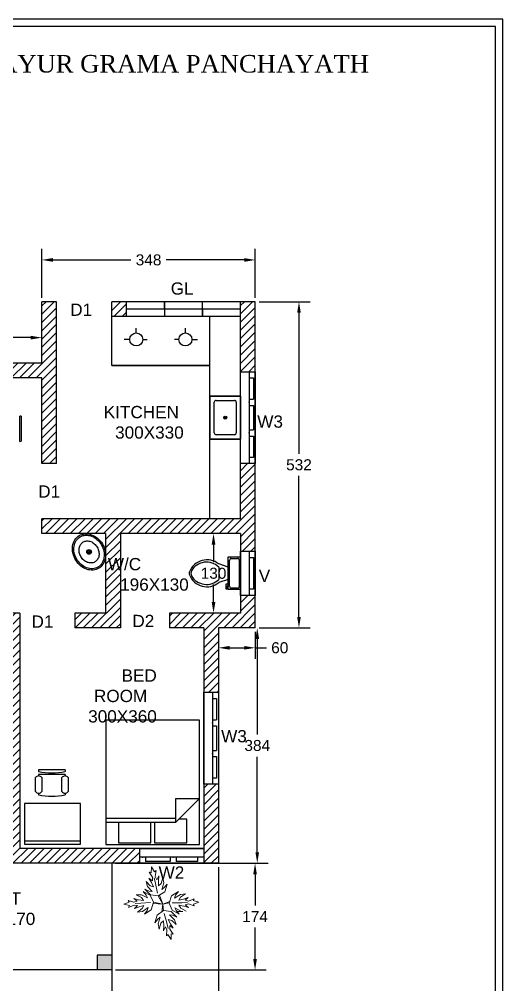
# Model space of a CAD drawing. Header units: inches. Extents: x -2903 to 3367, y -161 to 1064.
# Drawn here: x 521.45 to 529.33, y 584.16 to 599.91 of the extents above; entities that cross this region are included whole.
import ezdxf

# ---------------------------------------------------------------- set-up
doc = ezdxf.new("R2010")
doc.units = ezdxf.units.IN
doc.header["$MEASUREMENT"] = 0
doc.layers.add('--plan', color=7, linetype='Continuous')
doc.layers.add('PLAN', color=10, linetype='Continuous')
doc.layers.add('landscape', color=84, linetype='Continuous', lineweight=0)
doc.styles.add('SA', font='times.ttf')
doc.styles.get("Standard").update_dxf_attribs({"font": 'arial.ttf'})
doc.dimstyles.get("Standard").update_dxf_attribs({"dimtxt": 0.18, "dimasz": 0.18, "dimexe": 0.18, "dimexo": 0.0625, "dimgap": 0.09, "dimtad": 0, "dimtih": 1, "dimtoh": 1, "dimdec": 0, "dimlfac": 100, "dimzin": 0, "dimdsep": 46, "dimtxsty": 'Standard', "dimcen": 0.09, "dimadec": 0, "dimazin": 0, "dimtfac": 1, "dimtdec": 0, "dimtofl": 0, "dimtmove": 0, "dimatfit": 3, "dimfxl": 1, "dimtolj": 1, "dimtzin": 0, "dimarcsym": 0})

# ---------------------------------------------------------------- blocks, each defined once
blk = doc.blocks.new('*D600')
at = {"color": 0, "lineweight": -2, "transparency": 16777216}
for p, q in [((523.023, 586.143), (525.476, 586.143)), ((525.296, 585.963), (525.296, 585.454)), ((525.296, 584.583), (525.296, 585.093)), ((523.023, 584.403), (525.476, 584.403))]:
    blk.add_line(p, q, dxfattribs=at)
at = {"color": 0, "transparency": 16777216}
for points in [[(525.266, 585.963), (525.326, 585.963), (525.296, 586.143)], [(525.266, 584.583), (525.326, 584.583), (525.296, 584.403)]]:
    blk.add_solid(points, dxfattribs=at)
at = {"layer": 'Defpoints', "color": 0, "transparency": 16777216}
for p in [(522.96, 586.143), (522.96, 584.403), (525.296, 584.403)]:
    blk.add_point(p, dxfattribs=at)
at = {"color": 0, "transparency": 16777216, "insert": (525.296, 585.273), "char_height": 0.18, "attachment_point": 5}
blk.add_mtext('\\A1;174', dxfattribs=at)
blk = doc.blocks.new('*D601')
at = {"color": 0, "lineweight": -2, "transparency": 16777216}
for p, q in [((522.96, 586.081), (522.96, 583.71)), ((524.7, 586.081), (524.7, 583.71)), ((523.14, 583.89), (523.55, 583.89)), ((524.52, 583.89), (524.11, 583.89))]:
    blk.add_line(p, q, dxfattribs=at)
at = {"color": 0, "transparency": 16777216}
for points in [[(523.14, 583.92), (523.14, 583.86), (522.96, 583.89)], [(524.52, 583.92), (524.52, 583.86), (524.7, 583.89)]]:
    blk.add_solid(points, dxfattribs=at)
at = {"layer": 'Defpoints', "color": 0, "transparency": 16777216}
for p in [(522.96, 586.143), (524.7, 586.143), (522.96, 583.89)]:
    blk.add_point(p, dxfattribs=at)
at = {"color": 0, "transparency": 16777216, "insert": (523.83, 583.89), "char_height": 0.18, "attachment_point": 5}
blk.add_mtext('\\A1;174', dxfattribs=at)
blk = doc.blocks.new('*D602')
at = {"color": 0, "lineweight": -2, "transparency": 16777216}
for p, q in [((519.18, 584.341), (519.18, 583.726)), ((522.96, 584.341), (522.96, 583.726)), ((519.36, 583.906), (520.781, 583.906)), ((522.78, 583.906), (521.359, 583.906))]:
    blk.add_line(p, q, dxfattribs=at)
at = {"color": 0, "transparency": 16777216}
for points in [[(519.36, 583.936), (519.36, 583.876), (519.18, 583.906)], [(522.78, 583.936), (522.78, 583.876), (522.96, 583.906)]]:
    blk.add_solid(points, dxfattribs=at)
at = {"layer": 'Defpoints', "color": 0, "transparency": 16777216}
for p in [(519.18, 584.403), (522.96, 584.403), (519.18, 583.906)]:
    blk.add_point(p, dxfattribs=at)
at = {"color": 0, "transparency": 16777216, "insert": (521.07, 583.906), "char_height": 0.18, "attachment_point": 5}
blk.add_mtext('\\A1;378', dxfattribs=at)
blk = doc.blocks.new('*D609')
at = {"color": 0, "lineweight": -2, "transparency": 16777216}
for p, q in [((515.34, 594.366), (515.34, 594.898)), ((521.82, 594.366), (521.82, 594.898)), ((515.52, 594.718), (518.259, 594.718)), ((521.64, 594.718), (518.838, 594.718))]:
    blk.add_line(p, q, dxfattribs=at)
at = {"color": 0, "transparency": 16777216}
for points in [[(515.52, 594.748), (515.52, 594.688), (515.34, 594.718)], [(521.64, 594.748), (521.64, 594.688), (521.82, 594.718)]]:
    blk.add_solid(points, dxfattribs=at)
at = {"layer": 'Defpoints', "color": 0, "transparency": 16777216}
for p in [(515.34, 594.718), (515.34, 594.303), (521.82, 594.303)]:
    blk.add_point(p, dxfattribs=at)
at = {"color": 0, "transparency": 16777216, "insert": (518.549, 594.718), "char_height": 0.18, "attachment_point": 5}
blk.add_mtext('\\A1;648', dxfattribs=at)
blk = doc.blocks.new('*D612')
at = {"color": 0, "lineweight": -2, "transparency": 16777216}
for p, q in [((521.82, 595.366), (521.82, 596.166)), ((525.3, 595.366), (525.3, 596.166)), ((522, 595.986), (523.271, 595.986)), ((525.12, 595.986), (523.849, 595.986))]:
    blk.add_line(p, q, dxfattribs=at)
at = {"color": 0, "transparency": 16777216}
for points in [[(522, 596.016), (522, 595.956), (521.82, 595.986)], [(525.12, 596.016), (525.12, 595.956), (525.3, 595.986)]]:
    blk.add_solid(points, dxfattribs=at)
at = {"layer": 'Defpoints', "color": 0, "transparency": 16777216}
for p in [(521.82, 595.986), (521.82, 595.303), (525.3, 595.303)]:
    blk.add_point(p, dxfattribs=at)
at = {"color": 0, "transparency": 16777216, "insert": (523.56, 595.986), "char_height": 0.18, "attachment_point": 5}
blk.add_mtext('\\A1;348', dxfattribs=at)
blk = doc.blocks.new('*D613')
at = {"color": 0, "lineweight": -2, "transparency": 16777216}
for p, q in [((525.363, 595.303), (526.192, 595.303)), ((526.012, 595.123), (526.012, 592.825)), ((526.012, 590.163), (526.012, 592.461)), ((525.363, 589.983), (526.192, 589.983))]:
    blk.add_line(p, q, dxfattribs=at)
at = {"color": 0, "transparency": 16777216}
for points in [[(525.982, 595.123), (526.042, 595.123), (526.012, 595.303)], [(525.982, 590.163), (526.042, 590.163), (526.012, 589.983)]]:
    blk.add_solid(points, dxfattribs=at)
at = {"layer": 'Defpoints', "color": 0, "transparency": 16777216}
for p in [(525.3, 595.303), (525.3, 589.983), (526.012, 589.983)]:
    blk.add_point(p, dxfattribs=at)
at = {"color": 0, "transparency": 16777216, "insert": (526.012, 592.643), "char_height": 0.18, "attachment_point": 5}
blk.add_mtext('\\A1;532', dxfattribs=at)
blk = doc.blocks.new('*D614')
at = {"color": 0, "lineweight": -2, "transparency": 16777216}
for p, q in [((524.7, 589.921), (524.7, 589.478)), ((525.3, 589.921), (525.3, 589.478)), ((524.88, 589.658), (525.12, 589.658)), ((525.3, 589.658), (525.48, 589.658))]:
    blk.add_line(p, q, dxfattribs=at)
at = {"color": 0, "transparency": 16777216}
for points in [[(524.88, 589.688), (524.88, 589.628), (524.7, 589.658)], [(525.12, 589.688), (525.12, 589.628), (525.3, 589.658)]]:
    blk.add_solid(points, dxfattribs=at)
at = {"layer": 'Defpoints', "color": 0, "transparency": 16777216}
for p in [(524.7, 589.983), (525.3, 589.983), (525.3, 589.658)]:
    blk.add_point(p, dxfattribs=at)
at = {"color": 0, "transparency": 16777216, "insert": (525.699, 589.658), "char_height": 0.18, "attachment_point": 5}
blk.add_mtext('\\A1;60', dxfattribs=at)
blk = doc.blocks.new('*D590')
at = {"color": 0, "lineweight": -2, "transparency": 16777216}
for p, q in [((525.363, 589.983), (525.512, 589.983)), ((525.332, 589.803), (525.332, 588.245)), ((525.332, 586.323), (525.332, 587.881)), ((524.763, 586.143), (525.512, 586.143))]:
    blk.add_line(p, q, dxfattribs=at)
at = {"color": 0, "transparency": 16777216}
for points in [[(525.302, 589.803), (525.362, 589.803), (525.332, 589.983)], [(525.302, 586.323), (525.362, 586.323), (525.332, 586.143)]]:
    blk.add_solid(points, dxfattribs=at)
at = {"layer": 'Defpoints', "color": 0, "transparency": 16777216}
for p in [(525.3, 589.983), (524.7, 586.143), (525.332, 586.143)]:
    blk.add_point(p, dxfattribs=at)
at = {"color": 0, "transparency": 16777216, "insert": (525.332, 588.063), "char_height": 0.18, "attachment_point": 5}
blk.add_mtext('\\A1;384', dxfattribs=at)
blk = doc.blocks.new('*D593')
at = {"color": 0, "lineweight": -2, "transparency": 16777216}
for p, q in [((524.998, 591.523), (524.439, 591.523)), ((524.619, 591.343), (524.619, 591.055)), ((524.619, 590.403), (524.619, 590.691)), ((524.998, 590.223), (524.439, 590.223))]:
    blk.add_line(p, q, dxfattribs=at)
at = {"color": 0, "transparency": 16777216}
for points in [[(524.589, 591.343), (524.649, 591.343), (524.619, 591.523)], [(524.589, 590.403), (524.649, 590.403), (524.619, 590.223)]]:
    blk.add_solid(points, dxfattribs=at)
at = {"layer": 'Defpoints', "color": 0, "transparency": 16777216}
for p in [(525.06, 591.523), (524.619, 590.223), (525.06, 590.223)]:
    blk.add_point(p, dxfattribs=at)
at = {"color": 0, "transparency": 16777216, "insert": (524.619, 590.873), "char_height": 0.18, "attachment_point": 5}
blk.add_mtext('\\A1;130', dxfattribs=at)

msp = doc.modelspace()

# ---------------------------------------------------------------- hatches: boundary and pattern name
h = msp.add_hatch()
h.set_pattern_fill('ANSI31', color=256, scale=0.03, style=0)
h.set_pattern_definition([(45, (-1350.99307, -1192.71519), (-0.067351921, 0.067351921), [])])
h.paths.add_polyline_path([(522.96, 595.303), (523.2, 595.303), (523.2, 595.063), (522.96, 595.063)])
h.paths.add_polyline_path([(517.98, 586.833), (518.22, 586.833), (518.22, 586.383), (518.97, 586.383), (518.97, 586.143), (517.98, 586.143)])
h.paths.add_polyline_path([(515.34, 594.303), (516.33, 594.303), (516.33, 594.063), (515.58, 594.063), (515.58, 593.313), (515.34, 593.313)])
h.paths.add_polyline_path([(515.94, 589.563), (516.18, 589.563), (516.18, 589.023), (519.88, 589.023), (519.88, 588.783), (518.22, 588.783), (518.22, 588.333), (517.98, 588.333), (517.98, 588.783), (515.94, 588.783)])
h.paths.add_polyline_path([(525.06, 595.303), (525.3, 595.303), (525.3, 594.163), (525.06, 594.163)])
h.paths.add_polyline_path([(521.82, 595.303), (522.06, 595.303), (522.06, 592.663), (521.82, 592.663), (521.82, 594.063), (521.07, 594.063), (521.07, 594.303), (521.82, 594.303)])
h.paths.add_polyline_path([(517.83, 594.303), (519.57, 594.303), (519.57, 594.063), (518.82, 594.063), (518.82, 590.823), (518.58, 590.823), (518.58, 594.063), (517.83, 594.063)])
h.paths.add_polyline_path([(522.86, 591.16, 0.018332), (522.86, 591.183), (522.86, 591.523), (521.82, 591.523), (521.82, 591.763), (525.06, 591.763), (525.06, 592.663), (525.3, 592.663), (525.3, 591.233), (525.06, 591.233), (525.06, 591.523), (523.1, 591.523), (523.1, 589.983), (522.36, 589.983), (522.36, 590.223), (522.86, 590.223)])
h.paths.add_polyline_path([(524.46, 589.983), (523.9, 589.983), (523.9, 590.223), (525.06, 590.223), (525.06, 590.513), (525.3, 590.513), (525.3, 589.983), (524.7, 589.983), (524.7, 588.933), (524.46, 588.933)])
h.paths.add_polyline_path([(521.22, 590.223), (521.46, 590.223), (521.46, 586.383), (523.41, 586.383), (523.41, 586.143), (521.22, 586.143)])
h.paths.add_polyline_path([(524.46, 587.433), (524.7, 587.433), (524.7, 586.143), (524.46, 586.143), (524.46, 586.383)])
h.paths.add_polyline_path([(525.734, 585.087), (524.874, 585.087), (524.874, 585.457), (525.734, 585.457)], flags=9)
h.paths.add_polyline_path([(524.267, 583.703), (523.408, 583.703), (523.408, 584.074), (524.267, 584.074)], flags=9)
h.paths.add_polyline_path([(521.499, 583.72), (520.64, 583.72), (520.64, 584.091), (521.499, 584.091)], flags=9)
h.paths.add_polyline_path([(519.017, 583.72), (518.158, 583.72), (518.158, 584.091), (519.017, 584.091)], flags=9)
h.paths.add_polyline_path([(517.072, 587.277), (516.213, 587.277), (516.213, 587.647), (517.072, 587.647)], flags=9)
h.paths.add_polyline_path([(517.082, 585.087), (516.223, 585.087), (516.223, 585.457), (517.082, 585.457)], flags=9)
h.paths.add_polyline_path([(517.387, 583.72), (516.528, 583.72), (516.528, 584.091), (517.387, 584.091)], flags=9)
h.paths.add_polyline_path([(515.114, 589.617), (514.255, 589.617), (514.255, 589.987), (515.114, 589.987)], flags=9)
h.paths.add_polyline_path([(515.101, 592.377), (514.242, 592.377), (514.242, 592.748), (515.101, 592.748)], flags=9)
h.paths.add_polyline_path([(515.126, 588.153), (514.267, 588.153), (514.267, 588.524), (515.126, 588.524)], flags=9)
h.paths.add_polyline_path([(526.441, 592.457), (525.582, 592.457), (525.582, 592.828), (526.441, 592.828)], flags=9)
h.paths.add_polyline_path([(526.372, 589.471), (525.513, 589.471), (525.513, 589.842), (526.372, 589.842)], flags=9)
h.paths.add_polyline_path([(526.779, 587.877), (525.919, 587.877), (525.919, 588.248), (526.779, 588.248)], flags=9)
h.paths.add_polyline_path([(524.196, 585.782), (523.677, 585.782), (523.677, 586.194), (524.196, 586.194)], flags=9)
h.paths.add_polyline_path([(523.792, 582.098), (517.394, 582.098), (517.394, 582.923), (523.792, 582.923)], flags=9)
h.paths.add_polyline_path([(524.22, 578.91), (520.61, 578.91), (520.61, 580.841), (524.22, 580.841)], flags=9)
h.paths.add_polyline_path([(527.427, 578.601), (524.929, 578.601), (524.929, 580.841), (527.427, 580.841)], flags=9)
h.paths.add_polyline_path([(520.109, 580.325), (518.016, 580.325), (518.016, 580.858), (520.109, 580.858)], flags=25)
h.paths.add_polyline_path([(520.109, 580.325), (518.016, 580.325), (518.016, 580.858), (520.109, 580.858)], flags=25)
h.paths.add_polyline_path([(524.359, 595.308), (523.886, 595.308), (523.886, 595.72), (524.359, 595.72)], flags=9)
h.paths.add_polyline_path([(515.929, 589.688), (515.642, 589.688), (515.642, 590.1), (515.929, 590.1)], flags=9)
h.paths.add_polyline_path([(525.594, 590.622), (525.308, 590.622), (525.308, 591.035), (525.594, 591.035)], flags=9)
h.paths.add_polyline_path([(517.963, 587.355), (517.444, 587.355), (517.444, 587.767), (517.963, 587.767)], flags=9)
h.paths.add_polyline_path([(515.326, 592.266), (514.807, 592.266), (514.807, 592.678), (515.326, 592.678)], flags=9)
h.paths.add_polyline_path([(517.226, 594.3), (516.707, 594.3), (516.707, 594.712), (517.226, 594.712)], flags=9)
h.paths.add_polyline_path([(520.568, 594.275), (520.049, 594.275), (520.049, 594.687), (520.568, 594.687)], flags=9)
h.paths.add_polyline_path([(525.804, 593.139), (525.285, 593.139), (525.285, 593.551), (525.804, 593.551)], flags=9)
h.paths.add_polyline_path([(525.216, 588.006), (524.697, 588.006), (524.697, 588.418), (525.216, 588.418)], flags=9)
h.paths.add_polyline_path([(523.725, 589.886), (523.268, 589.886), (523.268, 590.299), (523.725, 590.299)], flags=9)
h.paths.add_polyline_path([(522.712, 594.964), (522.255, 594.964), (522.255, 595.376), (522.712, 595.376)], flags=9)
h.paths.add_polyline_path([(522.189, 591.998), (521.732, 591.998), (521.732, 592.411), (522.189, 592.411)], flags=9)
h.paths.add_polyline_path([(522.08, 589.876), (521.623, 589.876), (521.623, 590.288), (522.08, 590.288)], flags=9)
h.paths.add_polyline_path([(518.323, 590.783), (517.866, 590.783), (517.866, 591.195), (518.323, 591.195)], flags=9)
h.paths.add_polyline_path([(520.52, 585.687), (519.799, 585.687), (519.799, 586.1), (520.52, 586.1)], flags=9)
h.paths.add_polyline_path([(520.753, 588.662), (520.436, 588.662), (520.436, 589.074), (520.753, 589.074)], flags=9)
h.paths.add_polyline_path([(516.969, 589.199), (516.325, 589.199), (516.325, 589.611), (516.969, 589.611)], flags=9)
h.paths.add_polyline_path([(524.295, 590.476), (523.076, 590.476), (523.076, 591.222), (524.295, 591.222)], flags=25)
h.paths.add_polyline_path([(524.203, 592.957), (522.877, 592.957), (522.877, 593.704), (524.203, 593.704)], flags=9)
h.paths.add_polyline_path([(518.291, 591.22), (516.67, 591.22), (516.67, 591.966), (518.291, 591.966)], flags=9)
h.paths.add_polyline_path([(521.012, 591.824), (519.783, 591.824), (519.783, 592.57), (521.012, 592.57)], flags=9)
h.paths.add_polyline_path([(521.141, 587.123), (519.914, 587.123), (519.914, 587.869), (521.141, 587.869)], flags=9)
h.paths.add_polyline_path([(523.765, 588.659), (522.144, 588.659), (522.144, 589.406), (523.765, 589.406)], flags=9)
h.paths.add_polyline_path([(521.776, 585.022), (520.556, 585.022), (520.556, 585.768), (521.776, 585.768)], flags=9)
h.paths.add_polyline_path([(516.98, 591.063), (516.98, 590.823), (517.68, 590.823), (517.68, 591.063)])
h.paths.add_polyline_path([(516.18, 591.063), (516.18, 590.283), (515.94, 590.283), (515.94, 590.823), (515.34, 590.823), (515.34, 591.813), (515.58, 591.813), (515.58, 591.063)])
msp.add_hatch(color=256).paths.add_polyline_path([(522.72, 584.643), (522.96, 584.643), (522.96, 584.403), (522.72, 584.403)])

# ---------------------------------------------------------------- linework, layer by layer
for p, q in [((521.82, 594.303), (521.82, 595.303)), ((522.06, 595.303), (521.82, 595.303)), ((522.06, 592.663), (522.06, 595.303)), ((522.96, 594.263), (522.96, 595.303)), ((523.2, 595.303), (522.96, 595.303)), ((525.06, 591.763), (525.06, 595.303)), ((525.3, 595.303), (525.06, 595.303)), ((525.3, 589.983), (525.3, 595.303)), ((523.2, 595.063), (522.96, 595.063)), ((524.56, 591.763), (524.56, 595.063)), ((524.168, 594.583), (524.168, 594.583)), ((521.82, 594.303), (515.34, 594.303)), ((524.56, 594.263), (522.96, 594.263)), ((521.82, 594.063), (518.82, 594.063)), ((521.82, 592.663), (521.82, 594.063)), ((525.06, 593.763), (524.56, 593.763)), ((524.56, 593.763), (524.56, 593.063)), ((524.56, 593.063), (525.06, 593.063)), ((522.06, 592.663), (521.82, 592.663)), ((525.06, 591.763), (521.82, 591.763)), ((521.82, 591.523), (521.82, 591.763)), ((522.86, 591.523), (521.82, 591.523)), ((522.26, 591.523), (521.82, 591.523)), ((522.86, 591.523), (522.86, 590.223)), ((523.1, 591.523), (523.1, 589.983)), ((525.06, 591.523), (523.1, 591.523)), ((524.46, 591.523), (523.1, 591.523)), ((525.06, 591.523), (525.06, 590.223)), ((521.46, 590.223), (521.22, 590.223)), ((521.46, 590.223), (521.46, 586.383)), ((522.36, 590.223), (522.36, 589.983)), ((522.86, 590.223), (522.36, 590.223)), ((523.9, 590.223), (523.9, 589.983)), ((525.06, 590.223), (523.9, 590.223)), ((523.1, 589.983), (522.36, 589.983)), ((524.46, 589.983), (523.9, 589.983)), ((524.46, 589.983), (524.46, 586.383)), ((524.7, 589.983), (524.7, 586.143)), ((525.3, 589.983), (524.7, 589.983)), ((524.46, 586.383), (521.46, 586.383)), ((524.7, 586.143), (521.22, 586.143)), ((522.96, 586.143), (522.96, 584.403)), ((522.72, 584.643), (522.72, 584.403)), ((522.96, 584.643), (522.72, 584.643)), ((522.96, 584.403), (519.18, 584.403))]:
    msp.add_line(p, q)
at = {"color": 30}
for p, q in [((523.2, 595.063), (523.2, 595.303)), ((525.06, 595.303), (523.2, 595.303)), ((523.82, 595.184), (523.82, 595.303)), ((523.82, 595.303), (523.82, 595.063)), ((524.44, 595.063), (524.44, 595.303)), ((525.06, 595.184), (523.2, 595.184)), ((525.06, 595.063), (523.2, 595.063)), ((524.44, 595.184), (524.44, 595.063)), ((525.06, 592.663), (525.06, 594.163)), ((525.06, 594.163), (525.3, 594.163)), ((525.2, 594.163), (525.2, 592.663)), ((525.3, 594.163), (525.3, 592.663)), ((525.2, 594.063), (525.27, 594.063)), ((525.27, 594.063), (525.27, 593.713)), ((525.06, 593.063), (525.06, 593.763)), ((525.06, 593.763), (525.06, 593.063)), ((525.2, 593.713), (525.27, 593.713)), ((525.2, 593.613), (525.27, 593.613)), ((525.27, 593.613), (525.27, 593.213)), ((525.2, 593.213), (525.27, 593.213)), ((525.2, 593.113), (525.27, 593.113)), ((525.27, 593.113), (525.27, 592.763)), ((525.27, 592.763), (525.2, 592.763)), ((525.3, 592.663), (525.06, 592.663)), ((525.06, 590.513), (525.06, 591.233)), ((525.06, 591.233), (525.3, 591.233)), ((525.2, 591.233), (525.2, 590.513)), ((525.2, 591.133), (525.27, 591.133)), ((525.27, 591.133), (525.27, 590.613)), ((525.3, 591.233), (525.3, 590.513)), ((525.3, 590.513), (525.06, 590.513)), ((525.27, 590.613), (525.2, 590.613)), ((524.46, 587.433), (524.46, 588.933)), ((524.46, 588.933), (524.7, 588.933)), ((524.6, 588.933), (524.6, 587.433)), ((524.7, 588.933), (524.7, 587.433)), ((524.6, 588.833), (524.67, 588.833)), ((524.67, 588.833), (524.67, 588.483)), ((524.6, 588.483), (524.67, 588.483)), ((524.6, 588.383), (524.67, 588.383)), ((524.67, 588.383), (524.67, 587.983)), ((524.6, 587.983), (524.67, 587.983)), ((524.6, 587.883), (524.67, 587.883)), ((524.67, 587.883), (524.67, 587.533)), ((524.67, 587.533), (524.6, 587.533)), ((524.7, 587.433), (524.46, 587.433)), ((523.41, 586.383), (524.46, 586.383)), ((523.41, 586.383), (523.41, 586.143)), ((524.46, 586.383), (524.46, 586.143)), ((524.46, 586.383), (524.46, 586.143)), ((524.46, 586.243), (523.41, 586.243)), ((523.51, 586.243), (523.51, 586.173)), ((523.91, 586.243), (523.91, 586.173)), ((524.01, 586.243), (524.01, 586.173)), ((524.36, 586.243), (524.36, 586.173)), ((524.46, 586.143), (523.41, 586.143)), ((523.91, 586.173), (523.51, 586.173)), ((524.36, 586.173), (524.01, 586.173))]:
    msp.add_line(p, q, dxfattribs=at)
at = {"color": 22, "ltscale": 0.001}
for p, q in [((523.36, 594.794), (523.36, 594.873)), ((524.16, 594.794), (524.16, 594.873)), ((523.254, 594.688), (523.164, 594.688)), ((523.466, 594.688), (523.539, 594.688)), ((524.054, 594.688), (523.981, 594.688)), ((524.266, 594.688), (524.356, 594.688))]:
    msp.add_line(p, q, dxfattribs=at)
at = {"ltscale": 0.001}
msp.add_line((522.96, 594.263), (524.56, 594.263), dxfattribs=at)
at = {"color": 22}
for p, q in [((524.56, 593.763), (525.06, 593.763)), ((524.56, 593.063), (524.56, 593.763)), ((524.63, 593.163), (524.63, 593.664)), ((524.66, 593.693), (524.961, 593.693)), ((524.99, 593.664), (524.99, 593.163)), ((524.827, 593.413), (524.794, 593.413)), ((524.81, 593.397), (524.81, 593.43)), ((525.06, 593.063), (524.56, 593.063)), ((524.961, 593.133), (524.66, 593.133)), ((522.567, 591.209), (522.612, 591.234)), ((522.577, 591.244), (522.602, 591.2)), ((524.908, 591.115), (525.009, 591.115)), ((524.857, 590.975), (524.705, 591.026)), ((524.705, 590.975), (524.705, 590.772)), ((524.857, 590.772), (524.705, 590.721)), ((524.819, 590.695), (524.819, 590.619)), ((524.857, 590.695), (524.819, 590.695)), ((524.844, 590.619), (524.844, 590.67)), ((524.844, 590.67), (524.857, 590.67)), ((524.819, 590.619), (524.844, 590.619))]:
    msp.add_line(p, q, dxfattribs=at)
at = {"color": 22, "linetype": 'Continuous'}
for p, q in [((521.459, 593.025), (521.459, 593.439)), ((521.485, 593.435), (521.459, 593.439)), ((521.485, 593.435), (521.485, 593.029)), ((521.459, 593.025), (521.485, 593.029)), ((524.389, 588.479), (522.865, 588.479)), ((522.865, 588.479), (522.865, 586.447)), ((524.389, 586.447), (524.389, 588.479)), ((521.767, 587.668), (521.767, 587.642)), ((522.199, 587.668), (521.767, 587.668)), ((522.199, 587.668), (522.199, 587.642)), ((521.716, 587.312), (521.716, 587.541)), ((521.767, 587.592), (521.767, 587.566)), ((522.199, 587.592), (521.767, 587.592)), ((521.818, 587.541), (521.818, 587.312)), ((521.932, 587.618), (521.932, 587.592)), ((522.033, 587.592), (522.033, 587.619)), ((522.148, 587.312), (522.148, 587.541)), ((522.199, 587.592), (522.199, 587.566)), ((522.249, 587.541), (522.249, 587.312)), ((521.767, 587.287), (521.767, 587.261)), ((522.199, 587.287), (522.199, 587.261)), ((524.389, 587.198), (524.003, 586.812)), ((524.003, 587.198), (524.389, 587.198)), ((524.003, 586.812), (524.003, 587.198)), ((522.452, 587.117), (521.538, 587.117)), ((521.538, 587.117), (521.538, 586.457)), ((522.452, 586.457), (522.452, 587.117)), ((524.003, 586.873), (522.865, 586.873)), ((524.186, 586.863), (524.054, 586.863)), ((524.186, 586.477), (524.186, 586.863)), ((522.865, 586.812), (524.003, 586.812)), ((523.068, 586.812), (523.068, 586.477)), ((523.596, 586.477), (523.596, 586.812)), ((523.657, 586.812), (523.657, 586.477)), ((521.538, 586.507), (522.452, 586.507)), ((521.538, 586.457), (522.452, 586.457)), ((522.865, 586.447), (524.389, 586.447)), ((523.068, 586.477), (523.596, 586.477)), ((523.657, 586.477), (524.186, 586.477))]:
    msp.add_line(p, q, dxfattribs=at)
for points in [[(522.429, 591.488, -0.117634), (522.522, 591.517, -0.104469), (522.63, 591.503, -0.090016), (522.727, 591.447, -0.08192), (522.807, 591.353, -0.08192), (522.853, 591.239, -0.090016), (522.857, 591.127, -0.104469), (522.82, 591.024, -0.117634), (522.75, 590.956, -0.117634), (522.657, 590.926, -0.104469), (522.549, 590.94, -0.090016), (522.452, 590.996, -0.08192), (522.372, 591.09, -0.08192), (522.326, 591.205, -0.090016), (522.322, 591.317, -0.104469), (522.359, 591.42, -0.117634)], [(522.446, 591.47, -0.118622), (522.531, 591.495, -0.104678), (522.63, 591.48, -0.089562), (522.719, 591.426, -0.081185), (522.791, 591.338, -0.081185), (522.831, 591.232, -0.089562), (522.833, 591.129, -0.104678), (522.798, 591.035, -0.118622), (522.733, 590.974, -0.118622), (522.648, 590.948, -0.104678), (522.549, 590.964, -0.089562), (522.461, 591.017, -0.081185), (522.388, 591.105, -0.081185), (522.348, 591.211, -0.089562), (522.346, 591.315, -0.104678), (522.381, 591.408, -0.118622)], [(522.496, 591.385, -0.118283), (522.552, 591.402, -0.104607), (522.617, 591.391, -0.089718), (522.675, 591.356, -0.081436), (522.722, 591.298, -0.081436), (522.749, 591.228, -0.089718), (522.75, 591.16, -0.104607), (522.726, 591.099, -0.118283), (522.684, 591.058, -0.118283), (522.627, 591.042, -0.104607), (522.562, 591.052, -0.089718), (522.504, 591.087, -0.081436), (522.457, 591.145, -0.081436), (522.43, 591.215, -0.089718), (522.429, 591.283, -0.104607), (522.453, 591.345, -0.118283)]]:
    msp.add_lwpolyline(points, format="xyb", close=True, dxfattribs=at)
at = {"color": 22}
msp.add_lwpolyline([(524.857, 591.14), (525.06, 591.14), (525.06, 590.607), (524.857, 590.607)], close=True, dxfattribs=at)
for points in [[(524.882, 590.657), (524.882, 591.089)], [(525.035, 591.089), (525.035, 590.657)], [(525.009, 590.632), (524.908, 590.632)]]:
    msp.add_lwpolyline(points, dxfattribs=at)
at = {"color": 22, "ltscale": 0.001}
for centre in [(523.36, 594.688), (524.16, 594.688)]:
    msp.add_circle(centre, 0.106, dxfattribs=at)
at = {"color": 22}
for centre, radius in [((524.81, 593.413), 0.0249), ((524.81, 593.413), 0.0166), ((522.59, 591.222), 0.0381), ((522.59, 591.222), 0.0254)]:
    msp.add_circle(centre, radius, dxfattribs=at)
for centre, radius, start, end in [((524.66, 593.664), 0.0293, 89.9855, 180.0205), ((524.961, 593.664), 0.0293, 359.9855, 90.0145), ((524.66, 593.163), 0.0293, 179.9855, 270.0845), ((524.961, 593.163), 0.0293, 269.9855, 0.0205), ((524.905, 591.092), 0.0225, 81.8699, 188.1301), ((525.013, 591.092), 0.0225, 351.8699, 98.1301), ((524.512, 590.784), 0.309, 51.4693, 157.9716), ((524.506, 590.767), 0.288, 46.3679, 148.947), ((524.512, 590.963), 0.309, 202.0286, 308.5309), ((524.352, 590.873), 0.102, 155.7318, 204.2682), ((524.506, 590.98), 0.288, 211.0532, 313.6323), ((524.905, 590.654), 0.0225, 171.8699, 278.1301), ((525.013, 590.654), 0.0225, 261.8699, 8.1301)]:
    msp.add_arc(centre, radius, start, end, dxfattribs=at)
msp.add_arc((524.324, 590.873), 0.102, 164.8605, 195.1395)
at = {"color": 22, "linetype": 'Continuous'}
for centre, radius, start, end in [((521.983, 588.547), 0.93, 256.5803, 283.4197), ((521.767, 587.503), 0.0635, 36.8699, 143.1301), ((522.199, 587.503), 0.0635, 36.8699, 143.1301), ((521.767, 587.35), 0.0635, 216.8699, 323.1301), ((521.983, 588.166), 0.93, 256.5803, 283.4197), ((522.199, 587.35), 0.0635, 216.8699, 323.1301)]:
    msp.add_arc(centre, radius, start, end, dxfattribs=at)
at = {"color": 30}
for p in [(523.82, 595.184), (524.44, 595.184), (525.2, 593.663), (525.2, 593.163), (524.6, 588.433), (524.6, 587.933), (523.46, 586.243), (523.96, 586.243)]:
    msp.add_point(p, dxfattribs=at)
at = {"layer": 'landscape', "color": 86}
for p, q in [((523.601, 585.989), (523.609, 586.084)), ((523.658, 586.002), (523.609, 586.084)), ((523.623, 585.915), (523.57, 585.996)), ((523.57, 585.996), (523.601, 585.989)), ((523.624, 585.857), (523.623, 585.915)), ((523.682, 586.022), (523.658, 586.002)), ((523.67, 585.925), (523.682, 586.022)), ((523.694, 585.873), (523.67, 585.925)), ((523.728, 585.936), (523.694, 585.873)), ((523.72, 585.855), (523.728, 585.936)), ((523.795, 585.906), (523.764, 585.814)), ((523.808, 585.823), (523.795, 585.906)), ((523.519, 585.843), (523.586, 585.774)), ((523.543, 585.763), (523.519, 585.843)), ((523.62, 585.68), (523.543, 585.763)), ((523.566, 585.899), (523.624, 585.857)), ((523.609, 585.83), (523.566, 585.899)), ((523.586, 585.774), (523.643, 585.756)), ((523.643, 585.756), (523.609, 585.83)), ((523.673, 585.811), (523.649, 585.903)), ((523.706, 585.657), (523.673, 585.811)), ((523.721, 585.774), (523.72, 585.855)), ((523.764, 585.814), (523.721, 585.774)), ((523.775, 585.715), (523.808, 585.823)), ((523.864, 585.804), (523.815, 585.745)), ((523.823, 585.679), (523.864, 585.804)), ((523.36, 585.629), (523.445, 585.584)), ((523.444, 585.629), (523.36, 585.629)), ((523.545, 585.579), (523.444, 585.629)), ((523.471, 585.681), (523.522, 585.623)), ((523.588, 585.621), (523.471, 585.681)), ((523.501, 585.721), (523.571, 585.689)), ((523.592, 585.626), (523.501, 585.721)), ((523.522, 585.623), (523.545, 585.579)), ((523.571, 585.689), (523.62, 585.68)), ((523.64, 585.506), (523.588, 585.621)), ((523.718, 585.609), (523.592, 585.626)), ((523.718, 585.609), (523.823, 585.679)), ((523.718, 585.609), (523.793, 585.473)), ((523.793, 585.473), (523.736, 585.621)), ((523.815, 585.745), (523.775, 585.715)), ((523.894, 585.493), (523.935, 585.613)), ((523.935, 585.613), (524.046, 585.684)), ((523.982, 585.575), (524.078, 585.635)), ((524, 585.621), (523.982, 585.575)), ((524.046, 585.684), (524, 585.621)), ((524.078, 585.635), (524.162, 585.643)), ((524.162, 585.643), (524.08, 585.59)), ((523.244, 585.509), (523.155, 585.474)), ((523.247, 585.451), (523.155, 585.474)), ((523.321, 585.509), (523.227, 585.536)), ((523.227, 585.536), (523.244, 585.509)), ((523.324, 585.461), (523.235, 585.422)), ((523.235, 585.422), (523.247, 585.451)), ((523.319, 585.568), (523.376, 585.525)), ((523.398, 585.547), (523.319, 585.568)), ((523.376, 585.525), (523.321, 585.509)), ((523.381, 585.452), (523.324, 585.461)), ((523.33, 585.402), (523.381, 585.452)), ((523.435, 585.491), (523.339, 585.487)), ((523.478, 585.535), (523.398, 585.547)), ((523.483, 585.456), (523.406, 585.433)), ((523.591, 585.503), (523.435, 585.491)), ((523.445, 585.584), (523.478, 585.535)), ((523.457, 585.402), (523.483, 585.456)), ((523.64, 585.506), (523.604, 585.384)), ((523.793, 585.473), (523.634, 585.485)), ((523.64, 585.506), (523.793, 585.473)), ((523.793, 585.473), (523.778, 585.353)), ((523.793, 585.473), (523.904, 585.521)), ((523.793, 585.473), (523.895, 585.495)), ((523.793, 585.473), (523.801, 585.369)), ((523.894, 585.493), (523.942, 585.376)), ((523.944, 585.495), (524.1, 585.498)), ((524.08, 585.59), (524.053, 585.538)), ((524.053, 585.538), (524.131, 585.558)), ((524.086, 585.408), (524.055, 585.458)), ((524.055, 585.458), (524.135, 585.444)), ((524.1, 585.498), (524.196, 585.504)), ((524.131, 585.558), (524.208, 585.586)), ((524.135, 585.444), (524.213, 585.42)), ((524.208, 585.586), (524.156, 585.538)), ((524.156, 585.538), (524.212, 585.527)), ((524.158, 585.465), (524.213, 585.479)), ((524.213, 585.42), (524.158, 585.465)), ((524.212, 585.527), (524.302, 585.564)), ((524.213, 585.479), (524.306, 585.449)), ((524.302, 585.564), (524.289, 585.535)), ((524.289, 585.535), (524.381, 585.509)), ((524.291, 585.477), (524.381, 585.509)), ((524.306, 585.449), (524.291, 585.477)), ((523.406, 585.433), (523.33, 585.402)), ((523.378, 585.347), (523.457, 585.402)), ((523.461, 585.358), (523.378, 585.347)), ((523.555, 585.421), (523.461, 585.358)), ((523.604, 585.384), (523.495, 585.31)), ((523.495, 585.31), (523.538, 585.374)), ((523.538, 585.374), (523.555, 585.421)), ((523.699, 585.297), (523.663, 585.17)), ((523.802, 585.37), (523.699, 585.297)), ((523.802, 585.37), (523.929, 585.357)), ((523.815, 585.322), (523.856, 585.171)), ((523.951, 585.295), (523.902, 585.303)), ((523.902, 585.303), (523.982, 585.222)), ((523.929, 585.357), (524.022, 585.265)), ((523.942, 585.376), (524.058, 585.312)), ((524.022, 585.265), (523.951, 585.295)), ((524.009, 585.372), (523.987, 585.417)), ((523.987, 585.417), (524.087, 585.363)), ((524.058, 585.312), (524.009, 585.372)), ((524.032, 585.357), (524.116, 585.354)), ((524.171, 585.36), (524.086, 585.408)), ((523.663, 585.17), (523.71, 585.231)), ((523.71, 585.231), (523.749, 585.262)), ((523.749, 585.262), (523.719, 585.153)), ((523.719, 585.153), (523.735, 585.07)), ((523.735, 585.07), (523.762, 585.163)), ((523.762, 585.163), (523.805, 585.205)), ((523.808, 585.124), (523.803, 585.043)), ((523.805, 585.205), (523.808, 585.124)), ((523.856, 585.171), (523.878, 585.078)), ((523.939, 585.21), (523.882, 585.225)), ((523.882, 585.225), (523.919, 585.153)), ((523.963, 585.085), (523.904, 585.125)), ((523.904, 585.125), (523.907, 585.068)), ((523.919, 585.153), (523.963, 585.085)), ((524.009, 585.143), (523.939, 585.21)), ((523.982, 585.222), (524.009, 585.143)), ((523.803, 585.043), (523.834, 585.107)), ((523.834, 585.107), (523.86, 585.056)), ((523.86, 585.056), (523.851, 584.958)), ((523.851, 584.958), (523.875, 584.98)), ((523.875, 584.98), (523.926, 584.899)), ((523.907, 585.068), (523.962, 584.988)), ((523.931, 584.994), (523.926, 584.899)), ((523.962, 584.988), (523.931, 584.994))]:
    msp.add_line(p, q, dxfattribs=at)
at = {"layer": 'PLAN', "color": 0}
for points in [[(529.333, 599.912), (512.247, 599.912), (512.247, 575.748), (529.333, 575.748)], [(529.217, 599.796), (512.364, 599.796), (512.364, 575.864), (529.217, 575.864)]]:
    msp.add_lwpolyline(points, close=True, dxfattribs=at)

# ---------------------------------------------------------------- texts
at = {"layer": '--plan', "ltscale": 0.1, "insert": (515.027, 599.33), "char_height": 0.287, "width": 20.94808, "attachment_point": 1, "style": 'SA'}
msp.add_mtext('PROPOSED RESIDENCE AT EDAYUR GRAMA PANCHAYATH', dxfattribs=at)
at = {"char_height": 0.2, "attachment_point": 3}
for s, insert in [('GL', (524.294, 595.62)), ('D1', (522.64, 595.274)), ('KITCHEN  300X330', (524.133, 593.604)), ('W3', (525.751, 593.449)), ('D1', (522.118, 592.308)), ('W/C           196X130', (524.215, 591.123)), ('V', (525.543, 590.932)), ('D1', (522.009, 590.186)), ('D2', (523.653, 590.196)), ('BED ROOM   300X360', (523.694, 589.306)), ('W3', (525.162, 588.316)), ('W2', (524.142, 586.092)), ('SIT OUT    350X170', (521.713, 585.669))]:
    msp.add_mtext_dynamic_manual_height_columns(s, width=1.48111, gutter_width=12.5, heights=[0], dxfattribs=dict(at, insert=insert))

# ---------------------------------------------------------------- dimensions: what is measured, and where the dimension line sits
for base, p1, p2, angle, picture, middle in [((521.82, 595.986), (525.3, 595.303), (521.82, 595.303), 180, '*D612', (523.56, 595.986)), ((526.012, 589.983), (525.3, 595.303), (525.3, 589.983), 90, '*D613', (526.012, 592.643)), ((524.619, 590.223), (525.06, 591.523), (525.06, 590.223), 90, '*D593', (524.619, 590.873)), ((525.3, 589.658), (524.7, 589.983), (525.3, 589.983), 180, '*D614', (525.699, 589.658)), ((525.296, 584.403), (522.96, 586.143), (522.96, 584.403), 90, '*D600', (525.296, 585.273)), ((522.96, 583.89), (524.7, 586.143), (522.96, 586.143), 180, '*D601', (523.83, 583.89)), ((519.18, 583.906), (522.96, 584.403), (519.18, 584.403), 180, '*D602', (521.07, 583.906))]:
    dim = msp.add_linear_dim(base=base, p1=p1, p2=p2, angle=angle, dimstyle='Standard')
    dim.commit()
    dim.dimension.update_dxf_attribs({"geometry": picture, "text_midpoint": middle})
for base, p1, p2, angle, picture, middle in [((515.34, 594.718), (521.82, 594.303), (515.34, 594.303), 180, '*D609', (518.549, 594.718)), ((525.332, 586.143), (525.3, 589.983), (524.7, 586.143), 90, '*D590', (525.332, 588.063))]:
    dim = msp.add_linear_dim(base=base, p1=p1, p2=p2, angle=angle, dimstyle='Standard')
    dim.commit()
    dim.dimension.update_dxf_attribs({"geometry": picture, "text_midpoint": middle, "dimtype": 160})

doc.saveas('drawing.dxf')
